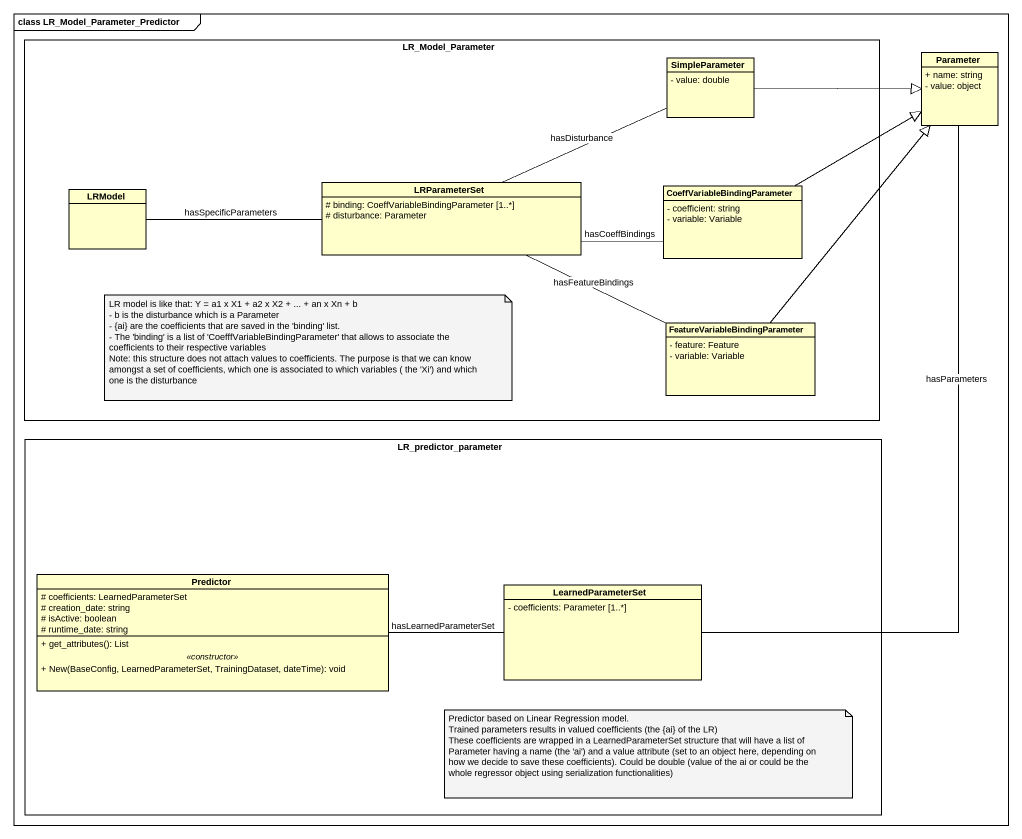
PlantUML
@startuml
mainframe class LR_Model_Parameter_Predictor
hide circle
hide empty members
skinparam classAttributeIconSize 0
rectangle LR_Model_Parameter {
  class SimpleParameter {
    - value: double
  }
  class LRModel
  class LRParameterSet {
    # binding: CoeffVariableBindingParameter [1..*]
    # disturbance: Parameter
  }
  class "CoeffVariableBindingParameter" as CoeffVariableBindingParamete {
    - coefficient: string
    - variable: Variable
  }
  class "FeatureVariableBindingParameter" as FeatureVariableBindingParame {
    - feature: Feature
    - variable: Variable
  }
}
class Parameter {
  + name: string
  - value: object
}
rectangle LR_predictor_parameter {
  class Predictor {
    # coefficients: LearnedParameterSet
    # creation_date: string
    # isActive: boolean
    # runtime_date: string
    --
    + get_attributes(): List
    .. <<constructor>> ..
    + New(BaseConfig, LearnedParameterSet, TrainingDataset, dateTime): void
  }
  class LearnedParameterSet {
    - coefficients: Parameter [1..*]
  }
}
SimpleParameter -right-|> Parameter
LRModel -right- LRParameterSet : hasSpecificParameters
LRParameterSet -right- SimpleParameter : hasDisturbance
LRParameterSet -right- CoeffVariableBindingParamete : hasCoeffBindings
LRParameterSet -right- FeatureVariableBindingParame : hasFeatureBindings
CoeffVariableBindingParamete -right-|> Parameter
FeatureVariableBindingParame -up-|> Parameter
LearnedParameterSet -up- Parameter : hasParameters
LearnedParameterSet -left- Predictor : hasLearnedParameterSet
note as N1
  LR model is like that: Y = a1 x X1 + a2 x X2 + ... + an x Xn + b
  - b is the disturbance which is a Parameter
  - {ai} are the coefficients that are saved in the 'binding' list.
  - The 'binding' is a list of 'CoefffVariableBindingParameter' that allows to associate the coefficients to their respective variables
  Note: this structure does not attach values to coefficients. The purpose is that we can know amongst a set of coefficients, which one is associated to which variables ( the 'Xi') and which one is the disturbance
end note
note as N2
  Predictor based on Linear Regression model.
  Trained parameters results in valued coefficients (the {ai} of the LR)
  These coefficients are wrapped in a LearnedParameterSet structure that will have a list of Parameter having a name (the 'ai') and a value attribute (set to an object here, depending on how we decide to save these coefficients). Could be double (value of the ai or could be the whole regressor object using serialization functionalities)
end note
@enduml
